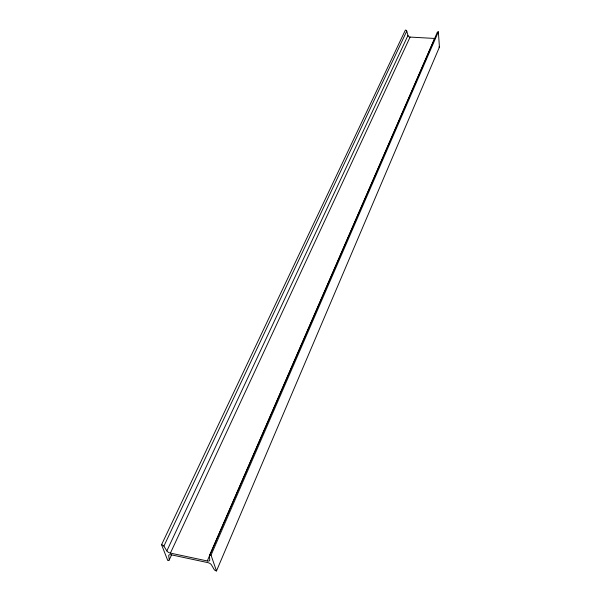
<?xml version="1.0" encoding="UTF-8"?>
<svg xmlns="http://www.w3.org/2000/svg" width="601" height="601" viewBox="0 0 601 601"><rect width="100%" height="100%" fill="white"/><g stroke="black" fill="none" stroke-linecap="round" stroke-linejoin="round"><path stroke-width="0.9" d="M161.564 544.716L167.732 560.455A2.126 0.984 24.6 0 0 169.242 559.877L168.708 555.7A3.313 1.54 24.6 0 1 171.06 554.776L207.856 562.626A3.343 1.57 23.7 0 1 211.424 564.827L214.189 569.538A2.156 1.014 23.5 0 0 216.48 570.95L439.436 47.073L438.354 31.838A1.36 1.142 22.9 0 0 437.115 32.747L209.411 555.76L209.757 560.034A3.366 1.593 23.8 0 1 207.27 560.958L170.414 553.108A3.328 1.555 24.6 0 1 166.845 550.914L163.885 546.144A2.156 1.014 24.9 0 0 161.564 544.716L405.39 30.05A1.345 1.127 26 0 1 406.764 31.094L407.966 35.467A2.081 1.735 25.5 0 0 410.092 37.074L434.711 38.456L207.27 560.958M216.48 570.95L211.034 555.151L438.354 31.838M169.242 559.877L171.608 554.768M170.414 553.108L410.092 37.074M166.845 550.914L407.966 35.467M163.885 546.144L406.764 31.094M439.436 47.073A1.352 1.127 22.3 0 1 438.835 46.916M209.411 555.76A2.186 1.044 23.8 0 1 211.034 555.151"/></g></svg>
